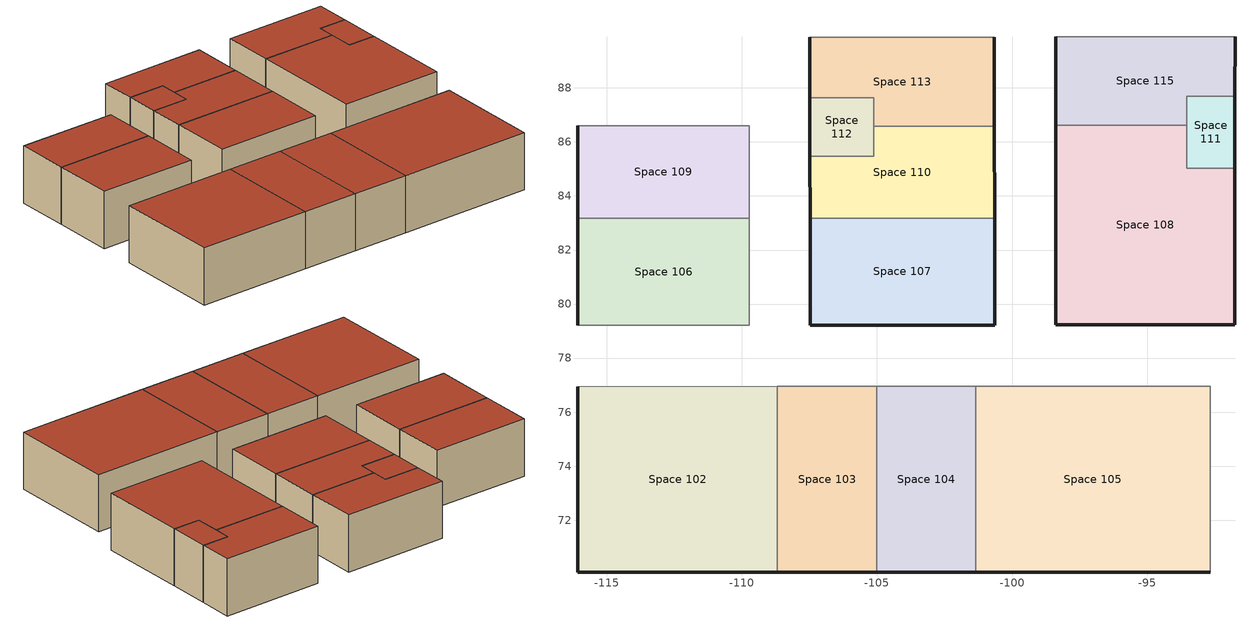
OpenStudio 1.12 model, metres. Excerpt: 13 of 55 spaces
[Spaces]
Space 102
 floor ground: -108.68,76.95 -108.68,70.07 -116.07,70.07 -116.08,76.95 z0
 wall outside: -116.08,76.95 -116.07,70.07 -108.68,70.07 z0:3.66
 wall to Space 101: -108.68,76.95 -116.08,76.95 z0:3.66
 wall to Space 103: -108.68,70.07 -108.68,76.95 z0:3.66
 roof outside: -108.68,70.07 -108.68,76.95 -116.08,76.95 -116.07,70.07 z3.66
Space 103
 floor ground: -105.01,76.95 -105.01,70.07 -108.68,70.07 -108.68,76.95 z0
 wall outside: -108.68,70.07 -105.01,70.07 z0:3.66
 wall to Space 101: -105.01,76.95 -108.68,76.95 z0:3.66
 wall to Space 104: -105.01,70.07 -105.01,76.95 z0:3.66
 roof outside: -105.01,70.07 -105.01,76.95 -108.68,76.95 -108.68,70.07 z3.66
Space 104
 floor ground: -101.34,76.95 -101.34,70.07 -105.01,70.07 -105.01,76.95 z0
 wall outside: -105.01,70.07 -101.34,70.07 z0:3.66
 wall to Space 101: -101.34,76.95 -105.01,76.95 z0:3.66
 wall to Space 105: -101.34,70.07 -101.34,76.95 z0:3.66
 roof outside: -101.34,70.07 -101.34,76.95 -105.01,76.95 -105.01,70.07 z3.66
Space 105
 floor ground: -92.67,76.95 -92.67,70.07 -101.34,70.07 -101.34,76.95 z0
 wall outside: -101.34,70.07 -92.67,70.07 z0:3.66
 wall to Space 101: -92.67,70.07 -92.67,76.95 -101.34,76.95 z0:3.66
 roof outside: -92.67,70.07 -92.67,76.95 -101.34,76.95 -101.34,70.07 z3.66
Space 106
 floor ground: -109.72,83.18 -109.72,79.22 -116.08,79.22 -116.08,83.17 z0
 wall outside: -116.08,83.17 -116.08,79.22 z0:3.66
 wall to Space 109: -109.72,83.18 -116.08,83.17 z0:3.66
 wall to Space 101: -116.08,79.22 -109.72,79.22 -109.72,83.18 z0:3.66
 roof outside: -109.72,79.22 -109.72,83.18 -116.08,83.17 -116.08,79.22 z3.66
Space 107
 floor ground: -100.64,83.18 -100.64,79.22 -107.47,79.22 -107.48,83.18 z0
 wall outside: -107.48,83.18 -107.47,79.22 -100.64,79.22 -100.64,83.18 z0:3.66
 wall to Space 110: -100.64,83.18 -107.48,83.18 z0:3.66
 roof outside: -100.64,79.22 -100.64,83.18 -107.48,83.18 -107.47,79.22 z3.66
Space 108
 floor ground: -93.54,86.62 -93.54,85.03 -91.75,85.03 -91.75,79.24 -98.38,79.24 -98.38,86.62 z0
 wall outside: -98.38,86.62 -98.38,79.24 -91.75,79.24 -91.75,85.03 z0:3.66
 wall to Space 115: -93.54,86.62 -98.38,86.62 z0:3.66
 wall to Space 111: -91.75,85.03 -93.54,85.03 -93.54,86.62 z0:3.66
 roof outside: -91.75,79.24 -91.75,85.03 -93.54,85.03 -93.54,86.62 -98.38,86.62 -98.38,79.24 z3.66
Space 109
 floor ground: -109.73,86.6 -109.72,83.18 -116.08,83.17 -116.09,86.6 z0
 wall outside: -116.09,86.6 -116.08,83.17 z0:3.66
 wall to Space 114: -109.73,86.6 -116.09,86.6 z0:3.66
 wall to Space 101: -109.72,83.18 -109.73,86.6 z0:3.66
 roof outside: -116.08,83.17 -109.72,83.18 -109.73,86.6 -116.09,86.6 z3.66
Space 110
 floor ground: -100.66,86.58 -100.64,83.18 -107.48,83.18 -107.48,85.47 -105.12,85.47 -105.12,86.58 z0
 wall outside: -107.48,85.47 -107.48,83.18 / -100.64,83.18 -100.66,86.58 z0:3.66
 wall to Space 112: -105.12,86.58 -105.12,85.47 -107.48,85.47 z0:3.66
 wall to Space 113: -100.66,86.58 -105.12,86.58 z0:3.66
 roof outside: -107.48,83.18 -100.64,83.18 -100.66,86.58 -105.12,86.58 -105.12,85.47 -107.48,85.47 z3.66
Space 111
 floor ground: -91.75,87.7 -91.75,85.03 -93.54,85.03 -93.54,87.7 z0
 wall outside: -91.75,85.03 -91.75,87.7 z0:3.66
 wall to Space 115: -91.75,87.7 -93.54,87.7 -93.54,86.62 z0:3.66
 roof outside: -91.75,85.03 -91.75,87.7 -93.54,87.7 -93.54,85.03 z3.66
Space 112
 floor ground: -105.12,87.63 -105.12,85.47 -107.48,85.47 -107.48,87.63 z0
 wall outside: -107.48,87.63 -107.48,85.47 z0:3.66
 wall to Space 113: -105.12,86.58 -105.12,87.63 -107.48,87.63 z0:3.66
 roof outside: -105.12,85.47 -105.12,87.63 -107.48,87.63 -107.48,85.47 z3.66
Space 113
 floor ground: -100.66,89.87 -100.66,86.58 -105.12,86.58 -105.12,87.63 -107.48,87.63 -107.48,89.87 z0
 wall outside: -100.66,86.58 -100.66,89.87 / -107.48,89.87 -107.48,87.63 z0:3.66
 wall to Space 117: -100.66,89.87 -107.48,89.87 z0:3.66
 roof outside: -100.66,86.58 -100.66,89.87 -107.48,89.87 -107.48,87.63 -105.12,87.63 -105.12,86.58 z3.66
Space 115
 floor ground: -98.38,89.9 -91.75,89.9 -91.75,87.7 -93.54,87.7 -93.54,86.62 -98.38,86.62 z0
 wall outside: -98.38,89.9 -98.38,86.62 / -91.75,87.7 -91.75,89.9 z0:3.66
 wall to Space 118: -91.75,89.9 -98.38,89.9 z0:3.66
 roof outside: -93.54,86.62 -93.54,87.7 -91.75,87.7 -91.75,89.9 -98.38,89.9 -98.38,86.62 z3.66
[Building]
Building 1: Space Type=189.1-2009 - Office - OpenOffice - CZ4-8; Default Construction Set=189.1-2009 - CZ5 - Office
[Site]
Site 1
[ClimateZones]
Climate Zone Institution Name 1=ASHRAE; Climate Zone Document Name 1=ANSI/ASHRAE Standard 169; Climate Zone Document Year 1=2006; Climate Zone Institution Name 2=CEC; Climate Zone Document Name 2=California Climate Zone Descriptions; Climate Zone Document Year 2=1995
[DefaultConstructionSet]
189.1-2009 - CZ5 - Office: Default Exterior Surface Constructions=Default Surface Constructions 13; Default Interior Surface Constructions=Default Surface Constructions 14; Default Ground Contact Surface Constructions=Default Surface Constructions 15; Default Exterior SubSurface Constructions=Default Sub Surface Constructions 9; Default Interior SubSurface Constructions=Default Sub Surface Constructions 10; Interior Partition Construction=Interior Partition
[DefaultSurfaceConstructions]
Name | Floor Construction | Wall Construction | Roof Ceiling Construction
Default Surface Constructions 13 | ExtSlabCarpet 4in ClimateZone 1-8 | ASHRAE 189.1-2009 ExtWall Mass ClimateZone 5 | ASHRAE 189.1-2009 ExtRoof IEAD ClimateZone 2-5
Default Surface Constructions 14 | Interior Floor | Interior Wall | Interior Ceiling
Default Surface Constructions 15 | ExtSlabCarpet 4in ClimateZone 1-8 | ExtSlabCarpet 4in ClimateZone 1-8 | ExtSlabCarpet 4in ClimateZone 1-8
[Construction]
ExtSlabCarpet 4in ClimateZone 1-8: MAT-CC05 4 HW CONCRETE, CP02 CARPET PAD
Interior Floor: F16 Acoustic tile, F05 Ceiling air space resistance, M11 100mm lightweight concrete
Interior Wall: G01a 19mm gypsum board, F04 Wall air space resistance, G01a 19mm gypsum board
Interior Ceiling: M11 100mm lightweight concrete, F05 Ceiling air space resistance, F16 Acoustic tile
Exterior Door: F08 Metal surface, I01 25mm insulation board
Interior Window: Clear 3mm
Interior Door; Interior Partition: G05 25mm wood
ASHRAE 189.1-2009 ExtRoof IEAD ClimateZone 2-5: Roof Membrane, Roof Insulation [21], Metal Decking
ASHRAE 189.1-2009 ExtWindow ClimateZone 4-5: Theoretical Glass [207]
ASHRAE 189.1-2009 ExtWall Mass ClimateZone 5: 1IN Stucco, 8IN Concrete HW, Wall Insulation [40], 1/2IN Gypsum
[Material] Thermal Absorptance=0.9
Name | Roughness | Thickness {m} | Conductivity {W/m-K} | Density {kg/m3} | Specific Heat {J/kg-K} | Solar Absorptance | Visible Absorptance
MAT-CC05 4 HW CONCRETE | Rough | 0.1016 | 1.311 | 2240 | 836.8 | 0.85 | 0.85
1IN Stucco | Smooth | 0.0253 | 0.6918 | 1858 | 837 | 0.92 | 0.92
8IN Concrete HW | MediumRough | 0.2033 | 1.7296 | 2243 | 837 | 0.65 | 0.65
1/2IN Gypsum | Smooth | 0.0127 | 0.16 | 784.9 | 830 | 0.4 | 0.4
Roof Membrane | VeryRough | 0.0095 | 0.16 | 1121.29 | 1460 | 0.7 | 0.7
Metal Decking | MediumSmooth | 0.0015 | 45.006 | 7680 | 418.4 | 0.6 | 0.6
F16 Acoustic tile | MediumSmooth | 0.0191 | 0.06 | 368 | 590 | 0.3 | 0.3
M11 100mm lightweight concrete | MediumRough | 0.1016 | 0.53 | 1280 | 840 | 0.5 | 0.5
G01a 19mm gypsum board | MediumSmooth | 0.019 | 0.16 | 800 | 1090 | 0.4 | 0.4
F08 Metal surface | Smooth | 0.0008 | 45.28 | 7824 | 500 | 0.7 | 0.7
I01 25mm insulation board | MediumRough | 0.0254 | 0.03 | 43 | 1210 | 0.6 | 0.6
G05 25mm wood | MediumSmooth | 0.0254 | 0.15 | 608 | 1630 | 0.5 | 0.5
Roof Insulation [21] | MediumRough | 0.2105 | 0.049 | 265 | 836.8 | 0.7 | 0.7
Wall Insulation [40] | MediumRough | 0.0794 | 0.0432 | 91 | 837 | 0.5 | 0.5
[Material:NoMass]
CP02 CARPET PAD: Roughness=Smooth; Thermal Resistance {m2-K/W}=0.1; Thermal Absorptance=0.9; Solar Absorptance=0.8; Visible Absorptance=0.8
[Material:AirGap]
Name | Thermal Resistance {m2-K/W}
F05 Ceiling air space resistance | 0.18
F04 Wall air space resistance | 0.15
[DefaultSubSurfaceConstructions]
Name | Fixed Window Construction | Operable Window Construction | Door Construction | Tubular Daylight Dome Construction | Tubular Daylight Diffuser Construction
Default Sub Surface Constructions 9 | ASHRAE 189.1-2009 ExtWindow ClimateZone 4-5 | ASHRAE 189.1-2009 ExtWindow ClimateZone 4-5 | Exterior Door | Interior Window | Interior Window
Default Sub Surface Constructions 10 | Interior Window | Interior Window | Interior Door
[WindowMaterial:Glazing] Optical Data Type=SpectralAverage; Thickness {m}=0.003; Back Side Solar Reflectance at Normal Incidence=0; Back Side Visible Reflectance at Normal Incidence=0; Infrared Transmittance at Normal Incidence=0; Dirt Correction Factor for Solar and Visible Transmittance=1; Solar Diffusing=No
Name | Solar Transmittance at Normal Incidence | Front Side Solar Reflectance at Normal Incidence | Visible Transmittance at Normal Incidence | Front Side Visible Reflectance at Normal Incidence | Front Side Infrared Hemispherical Emissivity | Back Side Infrared Hemispherical Emissivity | Conductivity {W/m-K}
Clear 3mm | 0.837 | 0.075 | 0.898 | 0.081 | 0.84 | 0.84 | 0.9
Theoretical Glass [207] | 0.3311 | 0.6189 | 0.44 | 0.51 | 0.9 | 0.9 | 0.0133
[WindowMaterial:Blind]
Window Material Blind 1: Slat Width {m}=0.025; Slat Separation {m}=0.01875; Front Side Slat Beam Solar Reflectance=0.5; Back Side Slat Beam Solar Reflectance=0.5; Front Side Slat Diffuse Solar Reflectance=0.5; Back Side Slat Diffuse Solar Reflectance=0.5; Slat Beam Visible Transmittance=0
[SpaceType]
189.1-2009 - Office - OpenOffice - CZ4-8: Default Schedule Set=189.1-2009 - Office - OpenOffice - CZ4-8 Schedule Set; Design Specification Outdoor Air Object=189.1-2009 - Office - OpenOffice - CZ4-8 Ventilation; Standards Building Type=Office; Standards Space Type=OpenOffice
[DefaultScheduleSet]
189.1-2009 - Office - OpenOffice - CZ4-8 Schedule Set: Number of People Schedule=Office Work Occ; People Activity Level Schedule=Office Activity; Lighting Schedule=Office Bldg Light; Electric Equipment Schedule=Office Bldg Equip; Infiltration Schedule=Office Infil Quarter On
[Lights:Definition]
189.1-2009 - Office - OpenOffice - CZ4-8 Lights Definition: Design Level Calculation Method=Watts/Area; Watts per Space Floor Area {W/m2}=10.6563
[Lights]
189.1-2009 - Office - OpenOffice - CZ4-8 Lights: Lights Definition=189.1-2009 - Office - OpenOffice - CZ4-8 Lights Definition; Space or SpaceType=189.1-2009 - Office - OpenOffice - CZ4-8
[DesignSpecification:OutdoorAir]
189.1-2009 - Office - OpenOffice - CZ4-8 Ventilation: Outdoor Air Method=Sum; Outdoor Air Flow per Person {m3/s-person}=0.00943895
[People:Definition]
189.1-2009 - Office - OpenOffice - CZ4-8 People Definition: Number of People Calculation Method=People/Area; People per Space Floor Area {person/m2}=0.0565105; Fraction Radiant=0.3
[People]
189.1-2009 - Office - OpenOffice - CZ4-8 People: People Definition=189.1-2009 - Office - OpenOffice - CZ4-8 People Definition; Space or SpaceType=189.1-2009 - Office - OpenOffice - CZ4-8
[SpaceInfiltration:DesignFlowRate]
189.1-2009 - Office - OpenOffice - CZ4-8 Infiltration: Space or SpaceType=189.1-2009 - Office - OpenOffice - CZ4-8; Design Flow Rate Calculation Method=Flow/ExteriorArea; Flow per Exterior Surface Area {m3/s-m2}=0.000226568
[ElectricEquipment:Definition]
189.1-2009 - Office - OpenOffice - CZ4-8 Electric Equipment Definition: Design Level Calculation Method=Watts/Area; Watts per Space Floor Area {W/m2}=7.64238
[ElectricEquipment]
189.1-2009 - Office - OpenOffice - CZ4-8 Electric Equipment: Electric Equipment Definition=189.1-2009 - Office - OpenOffice - CZ4-8 Electric Equipment Definition; Space or SpaceType=189.1-2009 - Office - OpenOffice - CZ4-8
[ShadingControl]
Shading Control 1: Shading Type=InteriorBlind; Shading Device Material=Window Material Blind 1
[Space] Building Story=Building Story 1
Space 102; Space 103; Space 104; Space 105; Space 106; Space 107; Space 108; Space 109; Space 110; Space 111; Space 112; Space 113; Space 115
[BuildingStory]
Building Story 1: Nominal Z Coordinate {m}=0; Nominal Floor to Floor Height {m}=3.6576
[Schedule:Ruleset]
Name | Default Day Schedule | Summer Design Day Schedule | Winter Design Day Schedule
Office Bldg Light | Office Bldg Light Default Schedule | Office Bldg Light Summer Design Day | Office Bldg Light Winter Design Day
Office Activity | Office Activity Default Schedule | Office Activity Summer Design Day | Office Activity Winter Design Day
Office Infil Quarter On | Office Infil Quarter On Default Schedule | Office Infil Quarter On Summer Design Day | Office Infil Quarter On Winter Design Day
Office Bldg Equip | Office Bldg Equip Default Schedule | Office Bldg Equip Summer Design Day | Office Bldg Equip Winter Design Day
Office Work Occ | Office Bldg Occ Default Schedule | Office Bldg Occ Summer Design Day | Office Bldg Occ Winter Design Day
[Schedule:Day]
Office Bldg Light Default Schedule: 5, 0, 0.05, 7, 0, 0.1, 8, 0, 0.3, 17, 0, 0.9, 18, 0, 0.7, 20, 0, 0.5, 22, 0, 0.3, 23, 0, 0.1, 24, 0, 0.05
Office Bldg Light Summer Design Day; Office Infil Quarter On Rule 1 Day Schedule; Office Bldg Equip Summer Design Day: 24, 0, 1
Office Bldg Light Winter Design Day; Office Bldg Equip Winter Design Day; Office Bldg Occ Winter Design Day; Office Bldg Occ Rule 1 Day Schedule: 24, 0, 0
Office Bldg Light Rule 1 Day Schedule: 24, 0, 0.05
Office Bldg Light Rule 2 Day Schedule: 6, 0, 0.05, 8, 0, 0.1, 14, 0, 0.5, 17, 0, 0.15, 24, 0, 0.05
Office Activity Default Schedule; Office Activity Summer Design Day; Office Activity Winter Design Day: 24, 0, 132
Office Infil Quarter On Default Schedule; Office Infil Quarter On Summer Design Day: 6, 0, 1, 22, 0, 0.25, 24, 0, 1
Office Infil Quarter On Winter Design Day; Office Infil Quarter On Rule 2 Day Schedule: 6, 0, 1, 18, 0, 0.25, 24, 0, 1
Office Bldg Equip Default Schedule: 8, 0, 0.4, 12, 0, 0.9, 13, 0, 0.8, 17, 0, 0.9, 18, 0, 0.8, 20, 0, 0.6, 22, 0, 0.5, 24, 0, 0.4
Office Bldg Equip Rule 1 Day Schedule: 24, 0, 0.3
Office Bldg Equip Rule 2 Day Schedule: 6, 0, 0.3, 8, 0, 0.4, 14, 0, 0.5, 17, 0, 0.35, 24, 0, 0.3
Office Bldg Occ Default Schedule: 6, 0, 0, 7, 0, 0.1, 8, 0, 0.2, 12, 0, 0.85, 13, 0, 0.5, 17, 0, 0.85, 18, 0, 0.7, 20, 0, 0.4, 22, 0, 0.1, 24, 0, 0.05
Office Bldg Occ Summer Design Day: 6, 0, 0, 22, 0, 1, 24, 0, 0.05
Office Bldg Occ Rule 2 Day Schedule: 6, 0, 0, 8, 0, 0.1, 14, 0, 0.4, 17, 0, 0.1, 24, 0, 0
[Schedule:Rule] Apply Monday=No; Apply Tuesday=No; Apply Wednesday=No; Apply Thursday=No; Apply Friday=No; Date Specification Type=DateRange; Start Month=1; Start Day=1; End Month=12; End Day=31
Name | Schedule Ruleset | Rule Order | Day Schedule | Apply Sunday | Apply Saturday
Office Bldg Light Rule 1 | Office Bldg Light | 0 | Office Bldg Light Rule 1 Day Schedule | Yes | No
Office Bldg Light Rule 2 | Office Bldg Light | 1 | Office Bldg Light Rule 2 Day Schedule | No | Yes
Office Infil Quarter On Rule 1 | Office Infil Quarter On | 0 | Office Infil Quarter On Rule 1 Day Schedule | Yes | No
Office Infil Quarter On Rule 2 | Office Infil Quarter On | 1 | Office Infil Quarter On Rule 2 Day Schedule | No | Yes
Office Bldg Equip Rule 1 | Office Bldg Equip | 0 | Office Bldg Equip Rule 1 Day Schedule | Yes | No
Office Bldg Equip Rule 2 | Office Bldg Equip | 1 | Office Bldg Equip Rule 2 Day Schedule | No | Yes
Office Work Occ Rule 1 | Office Work Occ | 0 | Office Bldg Occ Rule 1 Day Schedule | Yes | No
Office Work Occ Rule 2 | Office Work Occ | 1 | Office Bldg Occ Rule 2 Day Schedule | No | Yes
